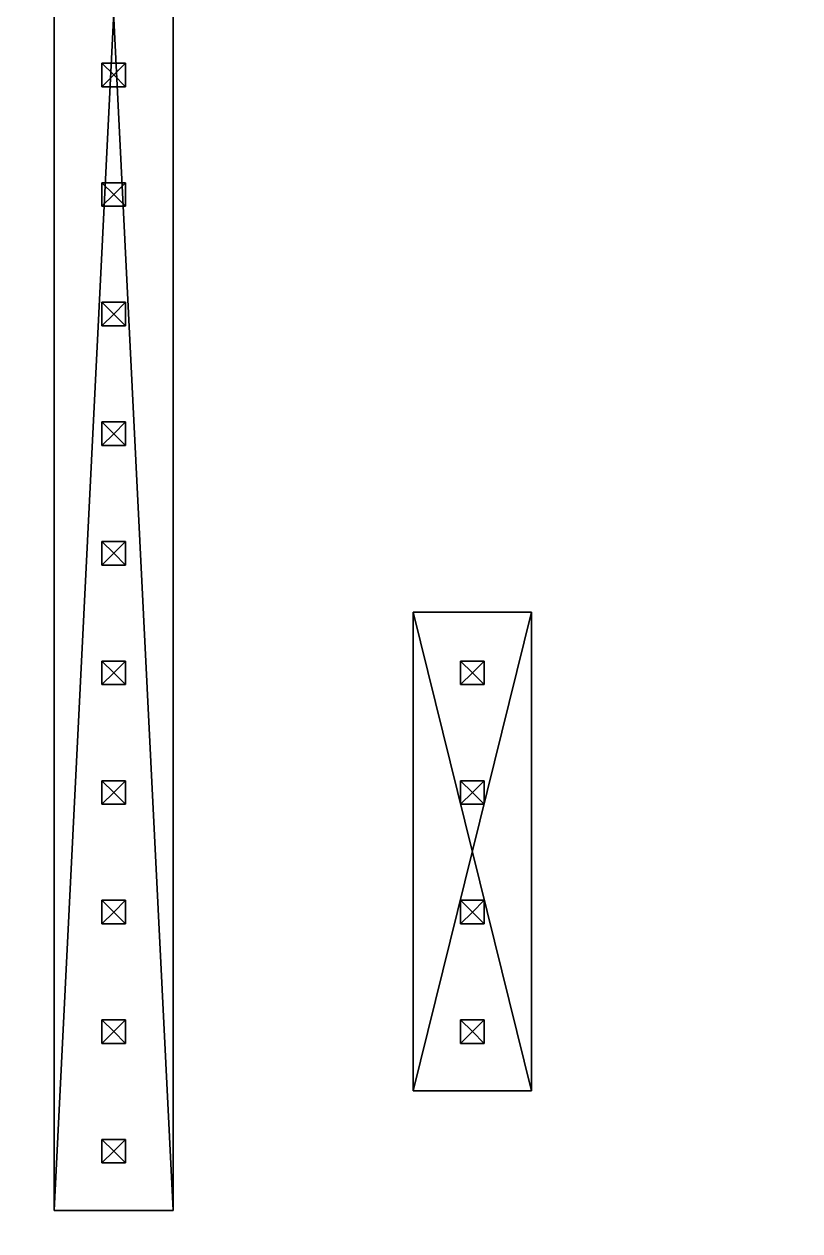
# Model space of a CAD drawing. Header units: millimetres. Extents: x 71 to 249, y 13 to 134.
# Drawn here: x 178.26 to 194.74, y 46.31 to 71.94 of the extents above; entities that cross this region are included whole.
import ezdxf

# ---------------------------------------------------------------- set-up
doc = ezdxf.new("R2010")
doc.units = ezdxf.units.MM
doc.layers.add('UB3D', color=1, linetype='Continuous')

msp = doc.modelspace()

# ---------------------------------------------------------------- linework, layer by layer
at = {"layer": 'UB3D', "color": 94}
for points in [[(219.529, 116.585, 72.51), (219.529, 28.585, 72.51), (103.529, 28.585, 72.51)], [(219.529, 116.585, 72.51), (103.529, 28.585, 72.51), (103.529, 116.585, 72.51)], [(219.529, 116.585, 72.5), (103.529, 116.585, 72.5), (103.529, 28.585, 72.5)], [(219.529, 116.585, 72.5), (103.529, 28.585, 72.5), (219.529, 28.585, 72.5)], [(215.719, 116.586, 89.521), (215.719, 28.586, 89.521), (109.038, 28.586, 89.521)], [(215.719, 116.586, 89.521), (109.038, 28.586, 89.521), (109.038, 116.586, 89.521)], [(215.719, 116.586, 89.511), (109.038, 116.586, 89.511), (109.038, 28.586, 89.511)], [(215.719, 116.586, 89.511), (109.038, 28.586, 89.511), (215.719, 28.586, 89.511)]]:
    msp.add_3dface(points, dxfattribs=at)
at = {"layer": 'UB3D', "color": 27}
for points in [[(178.897, 97.529, 89.521), (178.897, 46.748, 89.521), (178.897, 46.748, 91.521), (178.897, 97.529, 91.521)], [(178.897, 46.748, 89.521), (181.424, 46.748, 89.521), (181.424, 97.529, 89.521)], [(178.897, 46.748, 89.521), (181.424, 97.529, 89.521), (178.897, 97.529, 89.521)], [(178.897, 46.748, 89.521), (178.897, 97.529, 89.521), (178.897, 46.748, 89.521)], [(178.897, 97.529, 91.521), (181.424, 97.529, 91.521), (181.424, 46.748, 91.521)], [(178.897, 97.529, 91.521), (181.424, 46.748, 91.521), (178.897, 46.748, 91.521)], [(178.897, 97.529, 91.521), (178.897, 46.748, 91.521), (178.897, 97.529, 91.521)], [(181.424, 46.748, 89.521), (181.424, 97.529, 89.521), (181.424, 97.529, 91.521), (181.424, 46.748, 91.521)], [(189.036, 59.455, 89.521), (186.519, 59.455, 89.521), (186.519, 59.455, 91.521), (189.036, 59.455, 91.521)], [(186.519, 59.455, 89.521), (186.519, 49.29, 89.521), (186.519, 49.29, 91.521), (186.519, 59.455, 91.521)], [(186.519, 49.29, 89.521), (189.036, 49.29, 89.521), (189.036, 59.455, 89.521)], [(186.519, 49.29, 89.521), (189.036, 59.455, 89.521), (186.519, 59.455, 89.521)], [(186.519, 49.29, 89.521), (186.519, 59.455, 89.521), (186.519, 49.29, 89.521)], [(186.519, 59.455, 91.521), (189.036, 59.455, 91.521), (189.036, 49.29, 91.521)], [(186.519, 59.455, 91.521), (189.036, 49.29, 91.521), (186.519, 49.29, 91.521)], [(186.519, 59.455, 91.521), (186.519, 49.29, 91.521), (186.519, 59.455, 91.521)], [(189.036, 49.29, 89.521), (189.036, 59.455, 89.521), (189.036, 59.455, 91.521), (189.036, 49.29, 91.521)], [(186.519, 49.29, 89.521), (189.036, 49.29, 89.521), (189.036, 49.29, 91.521), (186.519, 49.29, 91.521)], [(178.897, 46.748, 89.521), (181.424, 46.748, 89.521), (181.424, 46.748, 91.521), (178.897, 46.748, 91.521)]]:
    msp.add_3dface(points, dxfattribs=at)
at = {"layer": 'UB3D', "color": 254}
for points in [[(180.159, 70.866, 88.011), (179.909, 70.616, 88.291), (179.909, 71.116, 88.291)], [(179.909, 70.616, 88.291), (179.909, 71.116, 88.291), (179.909, 70.616, 95.291)], [(179.909, 71.116, 88.291), (179.909, 70.616, 95.291), (179.909, 71.116, 95.291)], [(179.909, 70.616, 95.291), (179.909, 71.116, 95.291), (180.159, 70.866, 95.571)], [(180.159, 70.866, 88.011), (179.909, 71.116, 88.291), (180.409, 71.116, 88.291)], [(179.909, 71.116, 88.291), (180.409, 71.116, 88.291), (179.909, 71.116, 95.291)], [(180.409, 71.116, 88.291), (179.909, 71.116, 95.291), (180.409, 71.116, 95.291)], [(179.909, 71.116, 95.291), (180.409, 71.116, 95.291), (180.159, 70.866, 95.571)], [(180.159, 70.866, 88.011), (180.409, 71.116, 88.291), (180.409, 70.616, 88.291)], [(180.409, 71.116, 95.291), (180.409, 70.616, 95.291), (180.159, 70.866, 95.571)], [(180.409, 71.116, 88.291), (180.409, 70.616, 88.291), (180.409, 71.116, 95.291)], [(180.409, 70.616, 88.291), (180.409, 71.116, 95.291), (180.409, 70.616, 95.291)], [(180.159, 70.866, 88.011), (180.409, 70.616, 88.291), (179.909, 70.616, 88.291)], [(180.409, 70.616, 95.291), (179.909, 70.616, 95.291), (180.159, 70.866, 95.571)], [(180.409, 70.616, 88.291), (179.909, 70.616, 88.291), (180.409, 70.616, 95.291)], [(179.909, 70.616, 88.291), (180.409, 70.616, 95.291), (179.909, 70.616, 95.291)], [(180.159, 68.326, 88.011), (179.909, 68.076, 88.291), (179.909, 68.576, 88.291)], [(179.909, 68.076, 88.291), (179.909, 68.576, 88.291), (179.909, 68.076, 95.291)], [(179.909, 68.576, 88.291), (179.909, 68.076, 95.291), (179.909, 68.576, 95.291)], [(179.909, 68.076, 95.291), (179.909, 68.576, 95.291), (180.159, 68.326, 95.571)], [(180.159, 68.326, 88.011), (179.909, 68.576, 88.291), (180.409, 68.576, 88.291)], [(179.909, 68.576, 88.291), (180.409, 68.576, 88.291), (179.909, 68.576, 95.291)], [(180.409, 68.576, 88.291), (179.909, 68.576, 95.291), (180.409, 68.576, 95.291)], [(179.909, 68.576, 95.291), (180.409, 68.576, 95.291), (180.159, 68.326, 95.571)], [(180.159, 68.326, 88.011), (180.409, 68.576, 88.291), (180.409, 68.076, 88.291)], [(180.409, 68.576, 95.291), (180.409, 68.076, 95.291), (180.159, 68.326, 95.571)], [(180.409, 68.576, 88.291), (180.409, 68.076, 88.291), (180.409, 68.576, 95.291)], [(180.409, 68.076, 88.291), (180.409, 68.576, 95.291), (180.409, 68.076, 95.291)], [(180.159, 68.326, 88.011), (180.409, 68.076, 88.291), (179.909, 68.076, 88.291)], [(180.409, 68.076, 95.291), (179.909, 68.076, 95.291), (180.159, 68.326, 95.571)], [(180.409, 68.076, 88.291), (179.909, 68.076, 88.291), (180.409, 68.076, 95.291)], [(179.909, 68.076, 88.291), (180.409, 68.076, 95.291), (179.909, 68.076, 95.291)], [(180.159, 65.786, 88.011), (179.909, 65.536, 88.291), (179.909, 66.036, 88.291)], [(179.909, 65.536, 88.291), (179.909, 66.036, 88.291), (179.909, 65.536, 95.291)], [(179.909, 66.036, 88.291), (179.909, 65.536, 95.291), (179.909, 66.036, 95.291)], [(179.909, 65.536, 95.291), (179.909, 66.036, 95.291), (180.159, 65.786, 95.571)], [(180.159, 65.786, 88.011), (179.909, 66.036, 88.291), (180.409, 66.036, 88.291)], [(179.909, 66.036, 88.291), (180.409, 66.036, 88.291), (179.909, 66.036, 95.291)], [(180.409, 66.036, 88.291), (179.909, 66.036, 95.291), (180.409, 66.036, 95.291)], [(179.909, 66.036, 95.291), (180.409, 66.036, 95.291), (180.159, 65.786, 95.571)], [(180.159, 65.786, 88.011), (180.409, 66.036, 88.291), (180.409, 65.536, 88.291)], [(180.409, 66.036, 95.291), (180.409, 65.536, 95.291), (180.159, 65.786, 95.571)], [(180.409, 66.036, 88.291), (180.409, 65.536, 88.291), (180.409, 66.036, 95.291)], [(180.409, 65.536, 88.291), (180.409, 66.036, 95.291), (180.409, 65.536, 95.291)], [(180.159, 65.786, 88.011), (180.409, 65.536, 88.291), (179.909, 65.536, 88.291)], [(180.409, 65.536, 95.291), (179.909, 65.536, 95.291), (180.159, 65.786, 95.571)], [(180.409, 65.536, 88.291), (179.909, 65.536, 88.291), (180.409, 65.536, 95.291)], [(179.909, 65.536, 88.291), (180.409, 65.536, 95.291), (179.909, 65.536, 95.291)], [(180.159, 63.246, 88.011), (179.909, 62.996, 88.291), (179.909, 63.496, 88.291)], [(179.909, 62.996, 88.291), (179.909, 63.496, 88.291), (179.909, 62.996, 95.291)], [(179.909, 63.496, 88.291), (179.909, 62.996, 95.291), (179.909, 63.496, 95.291)], [(179.909, 62.996, 95.291), (179.909, 63.496, 95.291), (180.159, 63.246, 95.571)], [(180.159, 63.246, 88.011), (179.909, 63.496, 88.291), (180.409, 63.496, 88.291)], [(179.909, 63.496, 88.291), (180.409, 63.496, 88.291), (179.909, 63.496, 95.291)], [(180.409, 63.496, 88.291), (179.909, 63.496, 95.291), (180.409, 63.496, 95.291)], [(179.909, 63.496, 95.291), (180.409, 63.496, 95.291), (180.159, 63.246, 95.571)], [(180.159, 63.246, 88.011), (180.409, 63.496, 88.291), (180.409, 62.996, 88.291)], [(180.409, 63.496, 95.291), (180.409, 62.996, 95.291), (180.159, 63.246, 95.571)], [(180.409, 63.496, 88.291), (180.409, 62.996, 88.291), (180.409, 63.496, 95.291)], [(180.409, 62.996, 88.291), (180.409, 63.496, 95.291), (180.409, 62.996, 95.291)], [(180.159, 63.246, 88.011), (180.409, 62.996, 88.291), (179.909, 62.996, 88.291)], [(180.409, 62.996, 95.291), (179.909, 62.996, 95.291), (180.159, 63.246, 95.571)], [(180.409, 62.996, 88.291), (179.909, 62.996, 88.291), (180.409, 62.996, 95.291)], [(179.909, 62.996, 88.291), (180.409, 62.996, 95.291), (179.909, 62.996, 95.291)], [(180.159, 60.706, 88.011), (179.909, 60.456, 88.291), (179.909, 60.956, 88.291)], [(179.909, 60.456, 88.291), (179.909, 60.956, 88.291), (179.909, 60.456, 95.291)], [(179.909, 60.956, 88.291), (179.909, 60.456, 95.291), (179.909, 60.956, 95.291)], [(179.909, 60.456, 95.291), (179.909, 60.956, 95.291), (180.159, 60.706, 95.571)], [(180.159, 60.706, 88.011), (179.909, 60.956, 88.291), (180.409, 60.956, 88.291)], [(179.909, 60.956, 88.291), (180.409, 60.956, 88.291), (179.909, 60.956, 95.291)], [(180.409, 60.956, 88.291), (179.909, 60.956, 95.291), (180.409, 60.956, 95.291)], [(179.909, 60.956, 95.291), (180.409, 60.956, 95.291), (180.159, 60.706, 95.571)], [(180.159, 60.706, 88.011), (180.409, 60.956, 88.291), (180.409, 60.456, 88.291)], [(180.409, 60.956, 95.291), (180.409, 60.456, 95.291), (180.159, 60.706, 95.571)], [(180.409, 60.956, 88.291), (180.409, 60.456, 88.291), (180.409, 60.956, 95.291)], [(180.409, 60.456, 88.291), (180.409, 60.956, 95.291), (180.409, 60.456, 95.291)], [(180.159, 60.706, 88.011), (180.409, 60.456, 88.291), (179.909, 60.456, 88.291)], [(180.409, 60.456, 95.291), (179.909, 60.456, 95.291), (180.159, 60.706, 95.571)], [(180.409, 60.456, 88.291), (179.909, 60.456, 88.291), (180.409, 60.456, 95.291)], [(179.909, 60.456, 88.291), (180.409, 60.456, 95.291), (179.909, 60.456, 95.291)], [(180.159, 58.166, 88.011), (179.909, 57.916, 88.291), (179.909, 58.416, 88.291)], [(179.909, 57.916, 88.291), (179.909, 58.416, 88.291), (179.909, 57.916, 95.291)], [(179.909, 58.416, 88.291), (179.909, 57.916, 95.291), (179.909, 58.416, 95.291)], [(179.909, 57.916, 95.291), (179.909, 58.416, 95.291), (180.159, 58.166, 95.571)], [(180.159, 58.166, 88.011), (179.909, 58.416, 88.291), (180.409, 58.416, 88.291)], [(179.909, 58.416, 88.291), (180.409, 58.416, 88.291), (179.909, 58.416, 95.291)], [(180.409, 58.416, 88.291), (179.909, 58.416, 95.291), (180.409, 58.416, 95.291)], [(179.909, 58.416, 95.291), (180.409, 58.416, 95.291), (180.159, 58.166, 95.571)], [(180.159, 58.166, 88.011), (180.409, 58.416, 88.291), (180.409, 57.916, 88.291)], [(180.409, 58.416, 95.291), (180.409, 57.916, 95.291), (180.159, 58.166, 95.571)], [(180.409, 58.416, 88.291), (180.409, 57.916, 88.291), (180.409, 58.416, 95.291)], [(180.409, 57.916, 88.291), (180.409, 58.416, 95.291), (180.409, 57.916, 95.291)], [(187.779, 58.166, 88.011), (187.529, 57.916, 88.291), (187.529, 58.416, 88.291)], [(187.529, 57.916, 88.291), (187.529, 58.416, 88.291), (187.529, 57.916, 95.291)], [(187.529, 58.416, 88.291), (187.529, 57.916, 95.291), (187.529, 58.416, 95.291)], [(187.529, 57.916, 95.291), (187.529, 58.416, 95.291), (187.779, 58.166, 95.571)], [(187.779, 58.166, 88.011), (187.529, 58.416, 88.291), (188.029, 58.416, 88.291)], [(187.529, 58.416, 88.291), (188.029, 58.416, 88.291), (187.529, 58.416, 95.291)], [(188.029, 58.416, 88.291), (187.529, 58.416, 95.291), (188.029, 58.416, 95.291)], [(187.529, 58.416, 95.291), (188.029, 58.416, 95.291), (187.779, 58.166, 95.571)], [(187.779, 58.166, 88.011), (188.029, 58.416, 88.291), (188.029, 57.916, 88.291)], [(188.029, 58.416, 95.291), (188.029, 57.916, 95.291), (187.779, 58.166, 95.571)], [(188.029, 58.416, 88.291), (188.029, 57.916, 88.291), (188.029, 58.416, 95.291)], [(188.029, 57.916, 88.291), (188.029, 58.416, 95.291), (188.029, 57.916, 95.291)], [(180.159, 58.166, 88.011), (180.409, 57.916, 88.291), (179.909, 57.916, 88.291)], [(180.409, 57.916, 95.291), (179.909, 57.916, 95.291), (180.159, 58.166, 95.571)], [(187.779, 58.166, 88.011), (188.029, 57.916, 88.291), (187.529, 57.916, 88.291)], [(188.029, 57.916, 95.291), (187.529, 57.916, 95.291), (187.779, 58.166, 95.571)], [(180.409, 57.916, 88.291), (179.909, 57.916, 88.291), (180.409, 57.916, 95.291)], [(179.909, 57.916, 88.291), (180.409, 57.916, 95.291), (179.909, 57.916, 95.291)], [(188.029, 57.916, 88.291), (187.529, 57.916, 88.291), (188.029, 57.916, 95.291)], [(187.529, 57.916, 88.291), (188.029, 57.916, 95.291), (187.529, 57.916, 95.291)], [(180.159, 55.626, 88.011), (179.909, 55.376, 88.291), (179.909, 55.876, 88.291)], [(179.909, 55.376, 88.291), (179.909, 55.876, 88.291), (179.909, 55.376, 95.291)], [(179.909, 55.876, 88.291), (179.909, 55.376, 95.291), (179.909, 55.876, 95.291)], [(179.909, 55.376, 95.291), (179.909, 55.876, 95.291), (180.159, 55.626, 95.571)], [(180.159, 55.626, 88.011), (179.909, 55.876, 88.291), (180.409, 55.876, 88.291)], [(179.909, 55.876, 88.291), (180.409, 55.876, 88.291), (179.909, 55.876, 95.291)], [(180.409, 55.876, 88.291), (179.909, 55.876, 95.291), (180.409, 55.876, 95.291)], [(179.909, 55.876, 95.291), (180.409, 55.876, 95.291), (180.159, 55.626, 95.571)], [(180.159, 55.626, 88.011), (180.409, 55.876, 88.291), (180.409, 55.376, 88.291)], [(180.409, 55.876, 95.291), (180.409, 55.376, 95.291), (180.159, 55.626, 95.571)], [(180.409, 55.876, 88.291), (180.409, 55.376, 88.291), (180.409, 55.876, 95.291)], [(180.409, 55.376, 88.291), (180.409, 55.876, 95.291), (180.409, 55.376, 95.291)], [(187.779, 55.626, 88.011), (187.529, 55.376, 88.291), (187.529, 55.876, 88.291)], [(187.529, 55.376, 88.291), (187.529, 55.876, 88.291), (187.529, 55.376, 95.291)], [(187.529, 55.876, 88.291), (187.529, 55.376, 95.291), (187.529, 55.876, 95.291)], [(187.529, 55.376, 95.291), (187.529, 55.876, 95.291), (187.779, 55.626, 95.571)], [(187.779, 55.626, 88.011), (187.529, 55.876, 88.291), (188.029, 55.876, 88.291)], [(187.529, 55.876, 88.291), (188.029, 55.876, 88.291), (187.529, 55.876, 95.291)], [(188.029, 55.876, 88.291), (187.529, 55.876, 95.291), (188.029, 55.876, 95.291)], [(187.529, 55.876, 95.291), (188.029, 55.876, 95.291), (187.779, 55.626, 95.571)], [(187.779, 55.626, 88.011), (188.029, 55.876, 88.291), (188.029, 55.376, 88.291)], [(188.029, 55.876, 95.291), (188.029, 55.376, 95.291), (187.779, 55.626, 95.571)], [(188.029, 55.876, 88.291), (188.029, 55.376, 88.291), (188.029, 55.876, 95.291)], [(188.029, 55.376, 88.291), (188.029, 55.876, 95.291), (188.029, 55.376, 95.291)], [(180.159, 55.626, 88.011), (180.409, 55.376, 88.291), (179.909, 55.376, 88.291)], [(180.409, 55.376, 95.291), (179.909, 55.376, 95.291), (180.159, 55.626, 95.571)], [(187.779, 55.626, 88.011), (188.029, 55.376, 88.291), (187.529, 55.376, 88.291)], [(188.029, 55.376, 95.291), (187.529, 55.376, 95.291), (187.779, 55.626, 95.571)], [(180.409, 55.376, 88.291), (179.909, 55.376, 88.291), (180.409, 55.376, 95.291)], [(179.909, 55.376, 88.291), (180.409, 55.376, 95.291), (179.909, 55.376, 95.291)], [(188.029, 55.376, 88.291), (187.529, 55.376, 88.291), (188.029, 55.376, 95.291)], [(187.529, 55.376, 88.291), (188.029, 55.376, 95.291), (187.529, 55.376, 95.291)], [(180.159, 53.086, 88.011), (179.909, 52.836, 88.291), (179.909, 53.336, 88.291)], [(179.909, 52.836, 88.291), (179.909, 53.336, 88.291), (179.909, 52.836, 95.291)], [(179.909, 53.336, 88.291), (179.909, 52.836, 95.291), (179.909, 53.336, 95.291)], [(179.909, 52.836, 95.291), (179.909, 53.336, 95.291), (180.159, 53.086, 95.571)], [(180.159, 53.086, 88.011), (179.909, 53.336, 88.291), (180.409, 53.336, 88.291)], [(179.909, 53.336, 88.291), (180.409, 53.336, 88.291), (179.909, 53.336, 95.291)], [(180.409, 53.336, 88.291), (179.909, 53.336, 95.291), (180.409, 53.336, 95.291)], [(179.909, 53.336, 95.291), (180.409, 53.336, 95.291), (180.159, 53.086, 95.571)], [(180.159, 53.086, 88.011), (180.409, 53.336, 88.291), (180.409, 52.836, 88.291)], [(180.409, 53.336, 95.291), (180.409, 52.836, 95.291), (180.159, 53.086, 95.571)], [(180.409, 53.336, 88.291), (180.409, 52.836, 88.291), (180.409, 53.336, 95.291)], [(180.409, 52.836, 88.291), (180.409, 53.336, 95.291), (180.409, 52.836, 95.291)], [(187.779, 53.086, 88.011), (187.529, 52.836, 88.291), (187.529, 53.336, 88.291)], [(187.529, 52.836, 88.291), (187.529, 53.336, 88.291), (187.529, 52.836, 95.291)], [(187.529, 53.336, 88.291), (187.529, 52.836, 95.291), (187.529, 53.336, 95.291)], [(187.529, 52.836, 95.291), (187.529, 53.336, 95.291), (187.779, 53.086, 95.571)], [(187.779, 53.086, 88.011), (187.529, 53.336, 88.291), (188.029, 53.336, 88.291)], [(187.529, 53.336, 88.291), (188.029, 53.336, 88.291), (187.529, 53.336, 95.291)], [(188.029, 53.336, 88.291), (187.529, 53.336, 95.291), (188.029, 53.336, 95.291)], [(187.529, 53.336, 95.291), (188.029, 53.336, 95.291), (187.779, 53.086, 95.571)], [(187.779, 53.086, 88.011), (188.029, 53.336, 88.291), (188.029, 52.836, 88.291)], [(188.029, 53.336, 95.291), (188.029, 52.836, 95.291), (187.779, 53.086, 95.571)], [(188.029, 53.336, 88.291), (188.029, 52.836, 88.291), (188.029, 53.336, 95.291)], [(188.029, 52.836, 88.291), (188.029, 53.336, 95.291), (188.029, 52.836, 95.291)], [(180.159, 53.086, 88.011), (180.409, 52.836, 88.291), (179.909, 52.836, 88.291)], [(180.409, 52.836, 95.291), (179.909, 52.836, 95.291), (180.159, 53.086, 95.571)], [(187.779, 53.086, 88.011), (188.029, 52.836, 88.291), (187.529, 52.836, 88.291)], [(188.029, 52.836, 95.291), (187.529, 52.836, 95.291), (187.779, 53.086, 95.571)], [(180.409, 52.836, 88.291), (179.909, 52.836, 88.291), (180.409, 52.836, 95.291)], [(179.909, 52.836, 88.291), (180.409, 52.836, 95.291), (179.909, 52.836, 95.291)], [(188.029, 52.836, 88.291), (187.529, 52.836, 88.291), (188.029, 52.836, 95.291)], [(187.529, 52.836, 88.291), (188.029, 52.836, 95.291), (187.529, 52.836, 95.291)], [(180.159, 50.546, 88.011), (179.909, 50.296, 88.291), (179.909, 50.796, 88.291)], [(179.909, 50.296, 88.291), (179.909, 50.796, 88.291), (179.909, 50.296, 95.291)], [(179.909, 50.796, 88.291), (179.909, 50.296, 95.291), (179.909, 50.796, 95.291)], [(179.909, 50.296, 95.291), (179.909, 50.796, 95.291), (180.159, 50.546, 95.571)], [(180.159, 50.546, 88.011), (179.909, 50.796, 88.291), (180.409, 50.796, 88.291)], [(179.909, 50.796, 88.291), (180.409, 50.796, 88.291), (179.909, 50.796, 95.291)], [(180.409, 50.796, 88.291), (179.909, 50.796, 95.291), (180.409, 50.796, 95.291)], [(179.909, 50.796, 95.291), (180.409, 50.796, 95.291), (180.159, 50.546, 95.571)], [(180.159, 50.546, 88.011), (180.409, 50.796, 88.291), (180.409, 50.296, 88.291)], [(180.409, 50.796, 95.291), (180.409, 50.296, 95.291), (180.159, 50.546, 95.571)], [(180.409, 50.796, 88.291), (180.409, 50.296, 88.291), (180.409, 50.796, 95.291)], [(180.409, 50.296, 88.291), (180.409, 50.796, 95.291), (180.409, 50.296, 95.291)], [(187.779, 50.546, 88.011), (187.529, 50.296, 88.291), (187.529, 50.796, 88.291)], [(187.529, 50.296, 88.291), (187.529, 50.796, 88.291), (187.529, 50.296, 95.291)], [(187.529, 50.796, 88.291), (187.529, 50.296, 95.291), (187.529, 50.796, 95.291)], [(187.529, 50.296, 95.291), (187.529, 50.796, 95.291), (187.779, 50.546, 95.571)], [(187.779, 50.546, 88.011), (187.529, 50.796, 88.291), (188.029, 50.796, 88.291)], [(187.529, 50.796, 88.291), (188.029, 50.796, 88.291), (187.529, 50.796, 95.291)], [(188.029, 50.796, 88.291), (187.529, 50.796, 95.291), (188.029, 50.796, 95.291)], [(187.529, 50.796, 95.291), (188.029, 50.796, 95.291), (187.779, 50.546, 95.571)], [(187.779, 50.546, 88.011), (188.029, 50.796, 88.291), (188.029, 50.296, 88.291)], [(188.029, 50.796, 95.291), (188.029, 50.296, 95.291), (187.779, 50.546, 95.571)], [(188.029, 50.796, 88.291), (188.029, 50.296, 88.291), (188.029, 50.796, 95.291)], [(188.029, 50.296, 88.291), (188.029, 50.796, 95.291), (188.029, 50.296, 95.291)], [(180.159, 50.546, 88.011), (180.409, 50.296, 88.291), (179.909, 50.296, 88.291)], [(180.409, 50.296, 95.291), (179.909, 50.296, 95.291), (180.159, 50.546, 95.571)], [(187.779, 50.546, 88.011), (188.029, 50.296, 88.291), (187.529, 50.296, 88.291)], [(188.029, 50.296, 95.291), (187.529, 50.296, 95.291), (187.779, 50.546, 95.571)], [(180.409, 50.296, 88.291), (179.909, 50.296, 88.291), (180.409, 50.296, 95.291)], [(179.909, 50.296, 88.291), (180.409, 50.296, 95.291), (179.909, 50.296, 95.291)], [(188.029, 50.296, 88.291), (187.529, 50.296, 88.291), (188.029, 50.296, 95.291)], [(187.529, 50.296, 88.291), (188.029, 50.296, 95.291), (187.529, 50.296, 95.291)], [(180.159, 48.006, 88.011), (179.909, 47.756, 88.291), (179.909, 48.256, 88.291)], [(179.909, 47.756, 88.291), (179.909, 48.256, 88.291), (179.909, 47.756, 95.291)], [(179.909, 48.256, 88.291), (179.909, 47.756, 95.291), (179.909, 48.256, 95.291)], [(179.909, 47.756, 95.291), (179.909, 48.256, 95.291), (180.159, 48.006, 95.571)], [(180.159, 48.006, 88.011), (179.909, 48.256, 88.291), (180.409, 48.256, 88.291)], [(179.909, 48.256, 88.291), (180.409, 48.256, 88.291), (179.909, 48.256, 95.291)], [(180.409, 48.256, 88.291), (179.909, 48.256, 95.291), (180.409, 48.256, 95.291)], [(179.909, 48.256, 95.291), (180.409, 48.256, 95.291), (180.159, 48.006, 95.571)], [(180.159, 48.006, 88.011), (180.409, 48.256, 88.291), (180.409, 47.756, 88.291)], [(180.409, 48.256, 95.291), (180.409, 47.756, 95.291), (180.159, 48.006, 95.571)], [(180.409, 48.256, 88.291), (180.409, 47.756, 88.291), (180.409, 48.256, 95.291)], [(180.409, 47.756, 88.291), (180.409, 48.256, 95.291), (180.409, 47.756, 95.291)], [(180.159, 48.006, 88.011), (180.409, 47.756, 88.291), (179.909, 47.756, 88.291)], [(180.409, 47.756, 95.291), (179.909, 47.756, 95.291), (180.159, 48.006, 95.571)], [(180.409, 47.756, 88.291), (179.909, 47.756, 88.291), (180.409, 47.756, 95.291)], [(179.909, 47.756, 88.291), (180.409, 47.756, 95.291), (179.909, 47.756, 95.291)]]:
    msp.add_3dface(points, dxfattribs=at)

doc.saveas('drawing.dxf')
